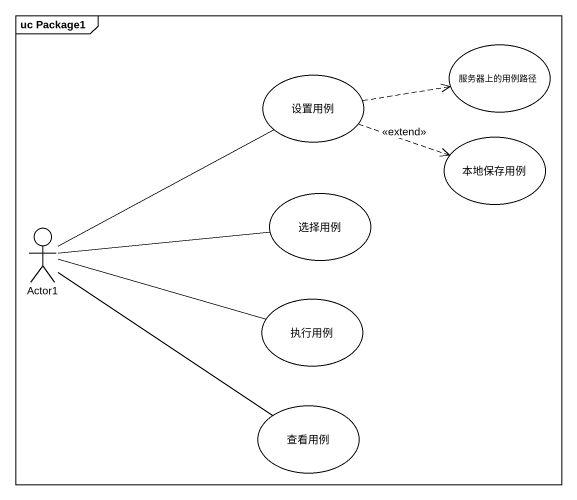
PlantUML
@startuml
mainframe uc Package1
usecase 设置用例
usecase 服务器上的用例路径
usecase 本地保存用例
usecase 选择用例
actor Actor1
usecase 执行用例
usecase 查看用例
设置用例 .right.> 服务器上的用例路径
设置用例 .right.> 本地保存用例 : <<extend>>
Actor1 -up- 设置用例
Actor1 -right- 选择用例
Actor1 -right- 执行用例
Actor1 -- 查看用例
@enduml
